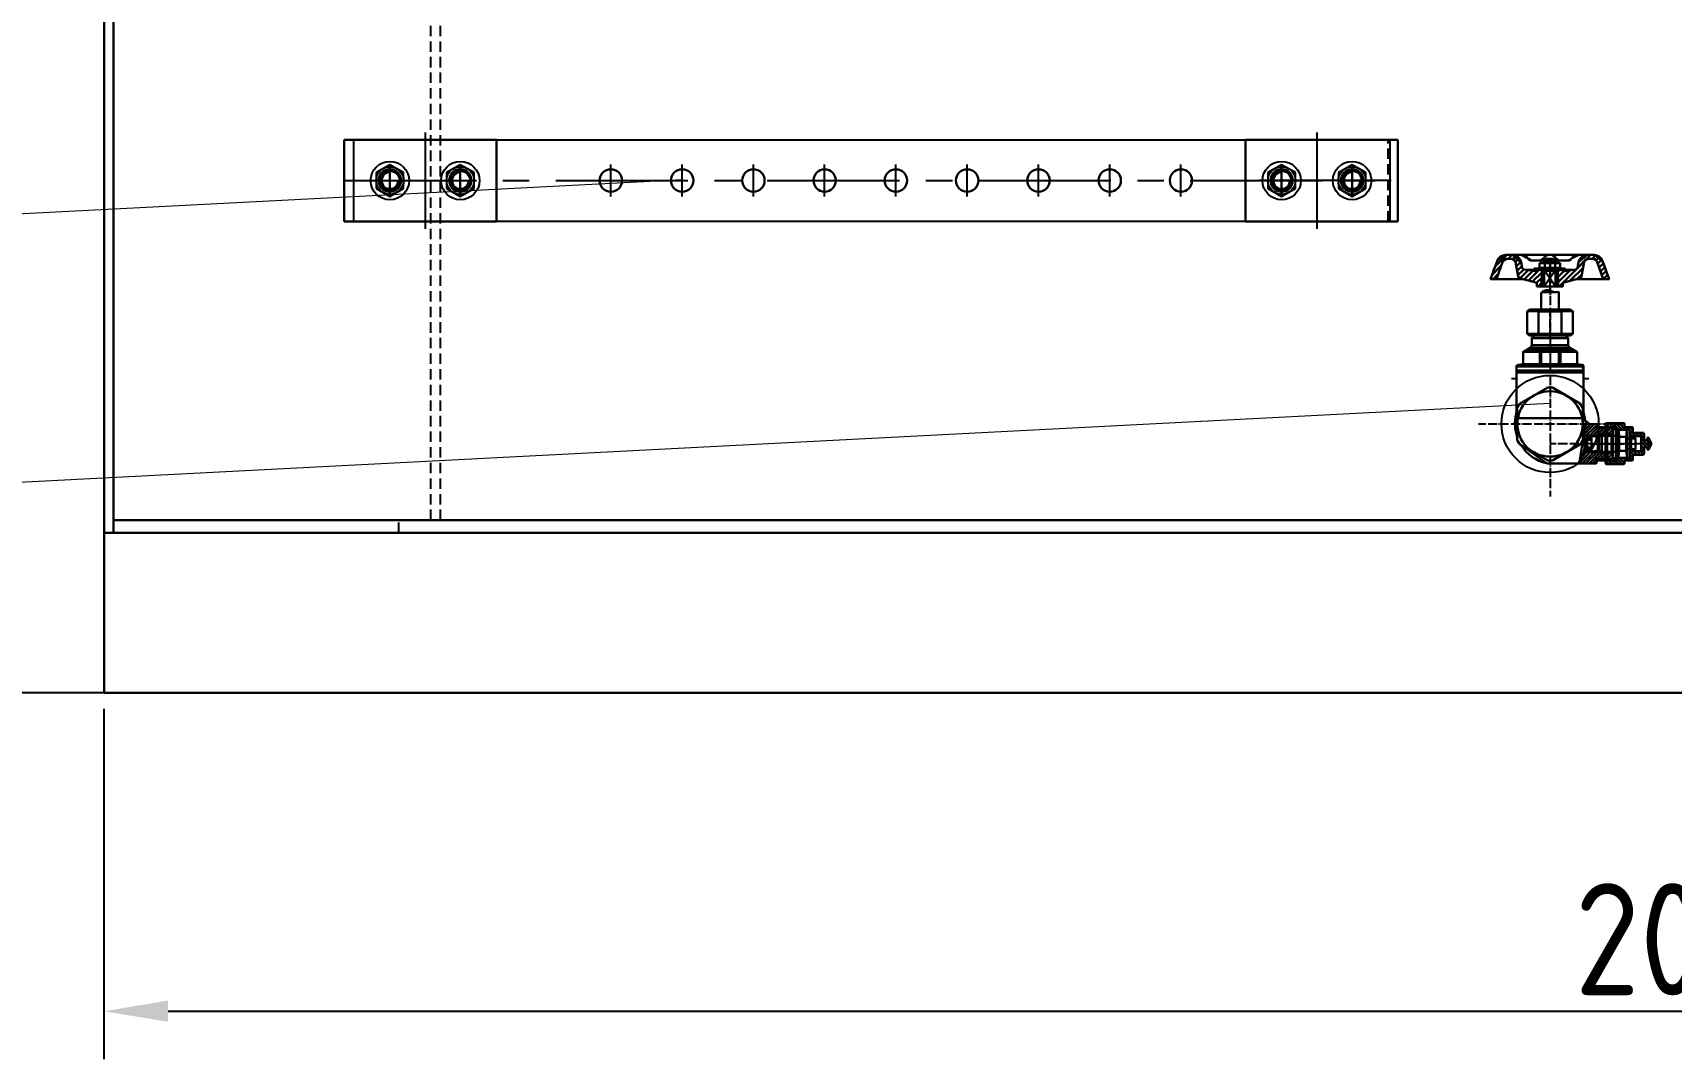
# Model space of a CAD drawing. Header units: millimetres. Extents: x 45841 to 102963, y -329287 to -163666.
# Drawn here: x 47617 to 48640, y -167082 to -166441 of the extents above; entities that cross this region are included whole.
import ezdxf

# ---------------------------------------------------------------- set-up
doc = ezdxf.new("R2010")
doc.units = ezdxf.units.MM
doc.header["$LTSCALE"] = 13
for name, pattern in [('CENTERX2', [101.6, 63.5, -12.7, 12.7, -12.7]), ('DASHED', [0.75, 0.5, -0.25]), ('HIDDEN', [9.525, 6.35, -3.175])]:
    doc.linetypes.add(name, pattern=pattern)
for name, color, linetype in [('1', 4, 'Continuous'), ('2', 3, 'Continuous'), ('4', 2, 'HIDDEN'), ('4虚线层', 6, 'DASHED')]:
    doc.layers.add(name, color=color, linetype=linetype)
doc.layers.add('标注、文本', color=3, linetype='Continuous', lineweight=25)
doc.layers.add('铁心', color=3, linetype='Continuous', lineweight=0)
doc.styles.get("Standard").update_dxf_attribs({"font": 'gbenor.shx', "bigfont": 'gbcbig.shx'})
doc.dimstyles.new('1-15', dxfattribs={"dimscale": 20, "dimtxt": 3.5, "dimasz": 2, "dimexe": 1.5, "dimexo": 0.5, "dimgap": 0.5, "dimtad": 1, "dimtoh": 1, "dimdec": 1, "dimdsep": 46, "dimtxsty": 'Standard', "dimcen": 2.5, "dimclrd": 3, "dimclre": 3, "dimclrt": 3, "dimadec": 0, "dimazin": 2, "dimtfac": 1, "dimtdec": 1, "dimtmove": 0, "dimatfit": 2, "dimfxl": 1, "dimarcsym": 0})

# ---------------------------------------------------------------- blocks, each defined once
blk = doc.blocks.new('*D1715')
at = {"layer": 'Defpoints', "color": 0, "transparency": 16777216}
for p in [(47661, -166853.5), (49661, -166853.5), (49661, -167052.4)]:
    blk.add_point(p, dxfattribs=at)
at = {"layer": '标注、文本', "color": 3, "lineweight": -2, "transparency": 16777216}
for p, q in [((47661, -166863.5), (47661, -167082.4)), ((49661, -166863.5), (49661, -167082.4)), ((47701, -167052.4), (49621, -167052.4))]:
    blk.add_line(p, q, dxfattribs=at)
at = {"layer": '标注、文本', "color": 3, "transparency": 16777216}
for points in [[(47701, -167045.7), (47701, -167059), (47661, -167052.4)], [(49621, -167045.7), (49621, -167059), (49661, -167052.4)]]:
    blk.add_solid(points, dxfattribs=at)
at = {"layer": '标注、文本', "color": 3, "transparency": 16777216, "insert": (48661, -167007.4), "char_height": 70, "attachment_point": 5}
blk.add_mtext('2000', dxfattribs=at)
blk = doc.blocks.new('*D1741')
at = {"layer": 'Defpoints', "color": 0, "transparency": 16777216}
for p in [(47886, -165533.5), (47384.5, -166853.5), (47886, -166853.5)]:
    blk.add_point(p, dxfattribs=at)
at = {"layer": '标注、文本', "color": 3, "lineweight": -2, "transparency": 16777216}
for p, q in [((47876, -165533.5), (47354.5, -165533.5)), ((47384.5, -165573.5), (47384.5, -166813.5)), ((47876, -166853.5), (47354.5, -166853.5))]:
    blk.add_line(p, q, dxfattribs=at)
at = {"layer": '标注、文本', "color": 3, "transparency": 16777216}
for points in [[(47377.8, -165573.5), (47391.1, -165573.5), (47384.5, -165533.5)], [(47377.8, -166813.5), (47391.1, -166813.5), (47384.5, -166853.5)]]:
    blk.add_solid(points, dxfattribs=at)
at = {"layer": '标注、文本', "color": 3, "transparency": 16777216, "insert": (47339.5, -166193.5), "char_height": 70, "attachment_point": 5, "rotation": 90}
blk.add_mtext('1320', dxfattribs=at)

msp = doc.modelspace()

# ---------------------------------------------------------------- linework, layer by layer
at = {"layer": '1', "color": 1, "linetype": 'CENTERX2', "lineweight": -3, "ltscale": 0.1}
for p, q in [((47861.516, -166503.354), (47861.516, -166563.629)), ((48418.373, -166503.354), (48418.373, -166563.629)), ((47839.516, -166543.5), (47839.516, -166523.483)), ((47883.516, -166543.5), (47883.516, -166523.483)), ((47977.516, -166543.5), (47977.516, -166523.483)), ((48022.016, -166543.5), (48022.016, -166523.483)), ((48066.516, -166543.5), (48066.516, -166523.483)), ((48111.016, -166543.5), (48111.016, -166523.483)), ((48155.516, -166543.5), (48155.516, -166523.483)), ((48200.016, -166543.5), (48200.016, -166523.483)), ((48244.516, -166543.5), (48244.516, -166523.483)), ((48289.016, -166543.5), (48289.016, -166523.483)), ((48333.516, -166543.5), (48333.516, -166523.483)), ((48396.373, -166543.5), (48396.373, -166523.483)), ((48440.373, -166543.5), (48440.373, -166523.483)), ((47811.016, -166533.491), (48468.873, -166533.491)), ((48464.696, -166533.491), (48372.05, -166533.491)), ((48563.965, -166587.67), (48563.965, -166584.574)), ((48563.965, -166584.574), (48563.965, -166590.849)), ((48563.965, -166588.471), (48563.965, -166588.361)), ((48563.965, -166594.829), (48563.965, -166589.19)), ((48563.965, -166591.54), (48563.965, -166591.678)), ((48563.965, -166592.369), (48563.965, -166598.008)), ((48563.965, -166595.659), (48563.965, -166595.52)), ((48563.965, -166601.989), (48563.965, -166596.35)), ((48563.965, -166598.727), (48563.965, -166598.838)), ((48563.965, -166599.529), (48563.965, -166605.168)), ((48563.965, -166599.833), (48563.965, -166604.2)), ((48563.965, -166602.818), (48563.965, -166602.708)), ((48563.965, -166604.891), (48563.965, -166605.002)), ((48563.965, -166605.721), (48563.965, -166611.36)), ((48563.965, -166612.051), (48563.965, -166612.189)), ((48563.965, -166612.88), (48563.965, -166617.248)), ((48563.965, -166618.436), (48563.965, -166613.378)), ((48563.965, -166617.497), (48563.965, -166620.399)), ((48563.965, -166619.266), (48563.965, -166619.128)), ((48563.965, -166625.596), (48563.965, -166619.957)), ((48563.965, -166621.118), (48563.965, -166621.228)), ((48563.965, -166621.92), (48563.965, -166627.586)), ((48563.965, -166626.425), (48563.965, -166626.315)), ((48563.965, -166632.203), (48563.965, -166627.144)), ((48563.965, -166628.277), (48563.965, -166628.388)), ((48563.965, -166629.051), (48563.965, -166632.534)), ((48563.965, -166629.107), (48563.965, -166634.746)), ((48563.965, -166633.226), (48563.965, -166633.364)), ((48563.965, -166634.055), (48563.965, -166639.694)), ((48563.965, -166635.437), (48563.965, -166635.575)), ((48563.965, -166636.266), (48563.965, -166641.905)), ((48563.965, -166640.413), (48563.965, -166640.523)), ((48563.965, -166641.214), (48563.965, -166646.881)), ((48563.965, -166642.624), (48563.965, -166642.735)), ((48563.965, -166643.426), (48563.965, -166649.093)), ((48563.965, -166647.572), (48563.965, -166647.683)), ((48563.965, -166648.402), (48563.965, -166654.041)), ((48563.965, -166649.784), (48563.965, -166649.894)), ((48563.965, -166650.613), (48563.965, -166653.516)), ((48539.004, -166657.026), (48539.114, -166657.026)), ((48539.805, -166657.026), (48543.067, -166657.026)), ((48563.965, -166654.732), (48563.965, -166654.87)), ((48563.965, -166655.561), (48563.965, -166661.2)), ((48563.965, -166661.919), (48563.965, -166662.03)), ((48563.965, -166662.721), (48563.965, -166668.387)), ((48584.864, -166657.026), (48588.098, -166657.026)), ((48563.965, -166669.079), (48563.965, -166669.189)), ((48563.965, -166669.908), (48563.965, -166675.547)), ((48563.965, -166676.238), (48563.965, -166676.376)), ((48563.965, -166677.067), (48563.965, -166682.707)), ((48563.965, -166683.425), (48563.965, -166683.536)), ((48519.267, -166685.526), (48523.772, -166685.526)), ((48524.464, -166685.526), (48524.574, -166685.526)), ((48525.293, -166685.526), (48530.932, -166685.526)), ((48531.651, -166685.526), (48531.761, -166685.526)), ((48532.452, -166685.526), (48538.092, -166685.526)), ((48538.81, -166685.526), (48538.921, -166685.526)), ((48539.64, -166685.526), (48545.279, -166685.526)), ((48545.97, -166685.526), (48546.08, -166685.526)), ((48546.799, -166685.526), (48552.438, -166685.526)), ((48553.157, -166685.526), (48553.268, -166685.526)), ((48553.959, -166685.526), (48559.598, -166685.526)), ((48560.317, -166685.526), (48560.427, -166685.526)), ((48561.146, -166685.526), (48566.785, -166685.526)), ((48563.965, -166684.227), (48563.965, -166689.894)), ((48563.965, -166690.585), (48563.965, -166690.695)), ((48563.965, -166691.414), (48563.965, -166697.053)), ((48567.476, -166685.526), (48567.587, -166685.526)), ((48568.305, -166685.526), (48573.945, -166685.526)), ((48574.663, -166685.526), (48574.774, -166685.526)), ((48575.465, -166685.526), (48581.104, -166685.526)), ((48581.823, -166685.526), (48581.933, -166685.526)), ((48582.652, -166685.526), (48588.291, -166685.526)), ((48588.567, -166685.526), (48592.935, -166685.526)), ((48588.982, -166685.526), (48589.093, -166685.526)), ((48589.812, -166685.526), (48595.451, -166685.526)), ((48596.17, -166685.526), (48596.28, -166685.526)), ((48596.971, -166685.526), (48602.61, -166685.526)), ((48603.329, -166685.526), (48603.44, -166685.526)), ((48604.159, -166685.526), (48608.664, -166685.526)), ((48563.965, -166697.744), (48563.965, -166697.883)), ((48567.587, -166697.883), (48563.965, -166697.883)), ((48563.965, -166698.574), (48563.965, -166704.213)), ((48568.416, -166697.883), (48568.305, -166697.883)), ((48574.774, -166697.883), (48569.135, -166697.883)), ((48575.576, -166697.883), (48575.465, -166697.883)), ((48581.933, -166697.883), (48576.294, -166697.883)), ((48582.763, -166697.883), (48582.625, -166697.883)), ((48589.093, -166697.883), (48583.454, -166697.883)), ((48589.369, -166697.883), (48595.755, -166697.883)), ((48589.922, -166697.883), (48589.812, -166697.883)), ((48596.28, -166697.883), (48590.641, -166697.883)), ((48596.473, -166697.883), (48596.584, -166697.883)), ((48597.082, -166697.883), (48596.971, -166697.883)), ((48600.952, -166697.883), (48597.165, -166697.883)), ((48597.275, -166697.883), (48602.914, -166697.883)), ((48603.44, -166697.883), (48597.801, -166697.883)), ((48601.781, -166697.883), (48601.671, -166697.883)), ((48608.139, -166697.883), (48602.5, -166697.883)), ((48603.633, -166697.883), (48603.743, -166697.883)), ((48604.269, -166697.883), (48604.131, -166697.883)), ((48604.462, -166697.883), (48610.101, -166697.883)), ((48608.609, -166697.883), (48604.96, -166697.883)), ((48608.968, -166697.883), (48608.83, -166697.883)), ((48615.299, -166697.883), (48609.659, -166697.883)), ((48610.792, -166697.883), (48610.931, -166697.883)), ((48611.622, -166697.883), (48618.007, -166697.883)), ((48616.128, -166697.883), (48616.017, -166697.883)), ((48622.458, -166697.883), (48616.819, -166697.883)), ((48623.288, -166697.883), (48623.177, -166697.883)), ((48627.793, -166697.883), (48624.006, -166697.883)), ((48563.965, -166704.932), (48563.965, -166705.042)), ((48563.965, -166705.733), (48563.965, -166711.4)), ((48563.965, -166712.091), (48563.965, -166712.202)), ((48563.965, -166712.92), (48563.965, -166718.56)), ((48592.465, -166706.424), (48592.465, -166709.686)), ((48592.465, -166710.377), (48592.465, -166710.488)), ((48563.965, -166719.251), (48563.965, -166719.389)), ((48563.965, -166720.08), (48563.965, -166725.719)), ((48563.965, -166726.438), (48563.965, -166726.549)), ((48563.965, -166727.267), (48563.965, -166730.75))]:
    msp.add_line(p, q, dxfattribs=at)
at = {"layer": '1'}
for p, q in [((47839.516, -166523.566), (47830.921, -166528.529)), ((47830.921, -166528.529), (47830.921, -166538.454)), ((47848.111, -166528.529), (47839.516, -166523.566)), ((47848.111, -166538.454), (47848.111, -166528.529)), ((47883.516, -166523.566), (47874.921, -166528.529)), ((47874.921, -166528.529), (47874.921, -166538.454)), ((47892.111, -166528.529), (47883.516, -166523.566)), ((47892.111, -166538.454), (47892.111, -166528.529)), ((48396.373, -166523.566), (48387.778, -166528.529)), ((48387.778, -166528.529), (48387.778, -166538.454)), ((48404.969, -166528.529), (48396.373, -166523.566)), ((48404.969, -166538.454), (48404.969, -166528.529)), ((48440.373, -166523.566), (48431.778, -166528.529)), ((48431.778, -166528.529), (48431.778, -166538.454)), ((48448.969, -166528.529), (48440.373, -166523.566)), ((48448.969, -166538.454), (48448.969, -166528.529)), ((47830.921, -166538.454), (47839.516, -166543.416)), ((47839.516, -166543.416), (47848.111, -166538.454)), ((47874.921, -166538.454), (47883.516, -166543.416)), ((47883.516, -166543.416), (47892.111, -166538.454)), ((48387.778, -166538.454), (48396.373, -166543.416)), ((48396.373, -166543.416), (48404.969, -166538.454)), ((48431.778, -166538.454), (48440.373, -166543.416)), ((48440.373, -166543.416), (48448.969, -166538.454))]:
    msp.add_line(p, q, dxfattribs=at)
for centre, radius in [((47839.516, -166533.491), 12), ((47839.516, -166533.491), 8.595), ((47839.516, -166533.491), 6), ((47883.516, -166533.491), 12), ((47883.516, -166533.491), 8.595), ((47883.516, -166533.491), 6), ((48396.373, -166533.491), 12), ((48396.373, -166533.491), 8.595), ((48396.373, -166533.491), 6), ((48440.373, -166533.491), 12), ((48440.373, -166533.491), 8.595), ((48440.373, -166533.491), 6)]:
    msp.add_circle(centre, radius, dxfattribs=at)
at = {"layer": '2'}
for centre in [(47839.516, -166533.491), (47883.516, -166533.491), (48396.373, -166533.491), (48440.373, -166533.491)]:
    msp.add_arc(centre, 5.1, 90, 0, dxfattribs=at)
at = {"layer": '4'}
for p, q in [((47839.516, -166525.191), (47839.516, -166541.791)), ((47883.516, -166525.191), (47883.516, -166541.791)), ((48396.373, -166525.191), (48396.373, -166541.791)), ((48440.373, -166525.191), (48440.373, -166541.791)), ((47831.216, -166533.491), (47847.816, -166533.491)), ((47875.216, -166533.491), (47891.816, -166533.491)), ((48388.073, -166533.491), (48404.673, -166533.491)), ((48432.073, -166533.491), (48448.673, -166533.491))]:
    msp.add_line(p, q, dxfattribs=at)
at = {"layer": '4虚线层'}
for p, q in [((47865.032, -166745.526), (47865.032, -165631.21)), ((47871.032, -166745.526), (47871.032, -165631.21)), ((47817.016, -166558.991), (47817.016, -166507.991)), ((48462.873, -166558.991), (48462.873, -166507.991)), ((49456.032, -166745.526), (47667.032, -166745.526)), ((47845.032, -166753.526), (47845.032, -166745.526)), ((47885.032, -166745.526), (49437.032, -166745.526)), ((49437.032, -166753.526), (47885.032, -166753.526))]:
    msp.add_line(p, q, dxfattribs=at)
at = {"layer": '标注、文本', "color": 4, "lineweight": 30}
for p, q in [((47661.032, -166753.526), (47661.032, -164553.558)), ((47667.032, -166753.526), (47667.032, -164553.558)), ((47811.016, -166507.991), (47906.016, -166507.991)), ((47811.016, -166558.991), (47811.016, -166507.991)), ((47906.016, -166507.991), (47906.016, -166558.991)), ((48468.873, -166507.991), (48373.873, -166507.991)), ((48373.873, -166507.991), (48373.873, -166558.991)), ((48468.873, -166558.991), (48468.873, -166507.991)), ((47906.016, -166558.991), (47811.016, -166558.991)), ((48373.873, -166558.991), (48468.873, -166558.991)), ((48536.902, -166579.957), (48529.605, -166587.255)), ((48536.294, -166579.957), (48546.799, -166579.957)), ((48540.164, -166579.957), (48537.842, -166582.279)), ((48542.846, -166580.565), (48540.966, -166582.445)), ((48546.799, -166579.957), (48581.961, -166579.957)), ((48562.528, -166579.957), (48563.827, -166579.957)), ((48562.528, -166579.957), (48565.126, -166579.957)), ((48565.126, -166579.957), (48563.827, -166579.957)), ((48585.803, -166580.178), (48581.767, -166584.187)), ((48591.332, -166579.957), (48581.961, -166579.957)), ((48589.286, -166579.957), (48586.853, -166582.39)), ((48592.437, -166580.068), (48590.254, -166582.279)), ((48594.732, -166581.063), (48592.686, -166583.109)), ((48530.876, -166583.772), (48526.785, -166594.995)), ((48533.53, -166586.592), (48527.725, -166592.397)), ((48534.553, -166583.8), (48530.462, -166594.995)), ((48536.737, -166582.279), (48540.081, -166582.279)), ((48544.698, -166581.975), (48542.376, -166584.297)), ((48542.376, -166584.187), (48544.007, -166593.502)), ((48545.831, -166584.104), (48542.873, -166587.062)), ((48546.356, -166586.868), (48543.371, -166589.854)), ((48547.573, -166588.941), (48543.869, -166592.646)), ((48550.337, -166589.439), (48545.251, -166594.525)), ((48545.997, -166584.74), (48546.578, -166588.001)), ((48547.517, -166588.941), (48555.727, -166590.379)), ((48553.129, -166589.909), (48547.849, -166595.216)), ((48549.093, -166589.218), (48578.505, -166589.218)), ((48557.11, -166589.218), (48550.42, -166595.907)), ((48558.022, -166583.44), (48552.327, -166583.44)), ((48558.768, -166590.821), (48552.991, -166596.598)), ((48554.152, -166588.388), (48559.072, -166588.388)), ((48554.152, -166588.388), (48554.152, -166589.218)), ((48555.727, -166589.218), (48555.727, -166590.379)), ((48557.469, -166585.099), (48557.469, -166587.946)), ((48559.266, -166589.107), (48558.381, -166589.964)), ((48558.381, -166589.964), (48569.549, -166589.964)), ((48558.768, -166589.218), (48558.685, -166599.639)), ((48560.261, -166589.218), (48558.823, -166590.572)), ((48568.664, -166584.684), (48559.072, -166584.684)), ((48568.664, -166588.388), (48559.072, -166588.388)), ((48560.261, -166589.218), (48567.337, -166589.218)), ((48567.365, -166589.218), (48560.261, -166589.218)), ((48560.261, -166589.218), (48560.261, -166599.639)), ((48567.337, -166589.218), (48560.261, -166599.639)), ((48560.261, -166589.218), (48567.365, -166599.639)), ((48561.477, -166582.279), (48560.316, -166583.413)), ((48560.316, -166583.413), (48567.282, -166583.413)), ((48560.316, -166583.413), (48560.316, -166584.684)), ((48560.676, -166585.099), (48560.676, -166587.946)), ((48561.256, -166582.5), (48561.256, -166584.684)), ((48561.256, -166588.084), (48561.256, -166588.388)), ((48561.477, -166582.279), (48566.121, -166582.279)), ((48566.121, -166582.279), (48567.282, -166583.413)), ((48566.342, -166582.5), (48566.342, -166584.684)), ((48567.061, -166585.099), (48567.061, -166587.946)), ((48567.282, -166583.413), (48567.282, -166584.684)), ((48567.337, -166589.218), (48568.775, -166590.572)), ((48567.365, -166589.218), (48567.365, -166599.639)), ((48573.474, -166588.388), (48568.581, -166588.388)), ((48568.775, -166590.572), (48568.775, -166599.639)), ((48568.858, -166589.218), (48568.968, -166599.639)), ((48570.212, -166589.218), (48568.885, -166590.545)), ((48572.396, -166590.296), (48568.913, -166593.779)), ((48576.377, -166589.605), (48568.941, -166597.041)), ((48569.604, -166583.44), (48575.299, -166583.44)), ((48580.385, -166588.858), (48569.604, -166599.639)), ((48570.268, -166585.099), (48570.268, -166587.946)), ((48580.136, -166588.941), (48571.926, -166590.379)), ((48571.926, -166589.218), (48571.926, -166590.379)), ((48573.474, -166588.388), (48573.474, -166589.218)), ((48584.614, -166587.891), (48576.377, -166596.129)), ((48585.361, -166583.883), (48581.021, -166588.223)), ((48581.712, -166584.38), (48581.076, -166588.001)), ((48585.278, -166584.187), (48583.647, -166593.502)), ((48584.918, -166586.149), (48583.647, -166593.502)), ((48593.101, -166583.8), (48597.164, -166594.995)), ((48596.307, -166582.777), (48593.681, -166585.403)), ((48597.247, -166585.071), (48594.538, -166587.78)), ((48598.132, -166587.476), (48595.423, -166590.185)), ((48599.016, -166589.881), (48596.307, -166592.59)), ((48596.777, -166583.772), (48600.869, -166594.995)), ((48526.785, -166594.995), (48547.075, -166594.995)), ((48531.65, -166591.733), (48528.388, -166594.995)), ((48544.836, -166594.415), (48555.727, -166597.317)), ((48558.74, -166594.138), (48555.589, -166597.29)), ((48555.727, -166597.317), (48555.727, -166599.639)), ((48555.727, -166599.639), (48558.823, -166599.639)), ((48558.713, -166597.428), (48556.501, -166599.639)), ((48568.775, -166599.639), (48571.926, -166599.639)), ((48582.79, -166594.415), (48571.926, -166597.317)), ((48582.79, -166594.415), (48571.926, -166597.317)), ((48571.926, -166597.317), (48571.926, -166599.639)), ((48580.579, -166594.995), (48600.869, -166594.995)), ((48583.923, -166591.871), (48580.855, -166594.94)), ((48599.873, -166592.286), (48597.164, -166594.995)), ((48600.758, -166594.691), (48600.426, -166594.995)), ((48569.549, -166603.067), (48569.549, -166614.124)), ((48551.609, -166614.124), (48576.322, -166614.124)), ((48556.834, -166615.23), (48556.834, -166629.162)), ((48571.097, -166615.23), (48571.097, -166629.162)), ((48549.702, -166629.162), (48551.609, -166630.268)), ((48551.609, -166630.268), (48553.323, -166630.268)), ((48553.516, -166630.904), (48552.548, -166631.843)), ((48552.548, -166631.843), (48552.548, -166636.377)), ((48552.549, -166631.843), (48575.354, -166631.843)), ((48553.323, -166630.268), (48574.608, -166630.268)), ((48553.516, -166630.268), (48553.516, -166630.904)), ((48553.516, -166630.904), (48554.262, -166630.904)), ((48554.262, -166630.268), (48554.262, -166630.904)), ((48573.64, -166630.268), (48573.64, -166630.904)), ((48573.64, -166630.904), (48574.414, -166630.904)), ((48574.414, -166630.268), (48574.414, -166630.904)), ((48574.414, -166630.904), (48575.354, -166631.843)), ((48574.608, -166630.268), (48576.322, -166630.268)), ((48575.354, -166631.843), (48575.354, -166636.377)), ((48578.229, -166629.162), (48576.322, -166630.268)), ((48551.609, -166638.035), (48576.322, -166638.035)), ((48552.3, -166639.279), (48575.603, -166639.279)), ((48552.549, -166636.377), (48575.354, -166636.377)), ((48557.525, -166640.634), (48557.525, -166648.236)), ((48557.525, -166640.634), (48558.465, -166640.634)), ((48558.465, -166640.634), (48558.465, -166648.236)), ((48569.466, -166640.634), (48569.466, -166648.236)), ((48569.466, -166640.634), (48570.406, -166640.634)), ((48543.067, -166649.563), (48543.067, -166652.023)), ((48543.067, -166652.023), (48546.191, -166652.023)), ((48543.067, -166652.023), (48584.864, -166652.023)), ((48543.067, -166652.023), (48543.067, -166653.46)), ((48543.537, -166649.563), (48584.394, -166649.563)), ((48547.103, -166648.236), (48543.896, -166648.595)), ((48546.191, -166652.023), (48581.74, -166652.023)), ((48547.103, -166648.236), (48580.828, -166648.236)), ((48580.827, -166648.236), (48584.006, -166648.595)), ((48581.74, -166652.023), (48584.863, -166652.023)), ((48584.863, -166649.563), (48584.863, -166652.023)), ((48584.864, -166652.023), (48584.864, -166653.46)), ((48543.067, -166653.46), (48543.067, -166677.814)), ((48543.067, -166653.46), (48584.864, -166653.46)), ((48562.528, -166662.776), (48544.975, -166672.893)), ((48582.956, -166672.893), (48565.403, -166662.776)), ((48584.864, -166653.46), (48584.864, -166677.814)), ((48543.537, -166675.381), (48543.537, -166695.644)), ((48543.841, -166681.96), (48584.062, -166681.96)), ((48591.691, -166685.526), (48585.223, -166691.967)), ((48592.935, -166686.411), (48585.306, -166694.04)), ((48589.563, -166685.526), (48585.334, -166689.756)), ((48587.407, -166685.526), (48585.638, -166687.295)), ((48587.241, -166692.879), (48602.445, -166692.879)), ((48587.241, -166692.879), (48587.241, -166695.975)), ((48588.595, -166692.879), (48587.241, -166694.234)), ((48589.121, -166693.017), (48587.352, -166694.759)), ((48587.379, -166693.598), (48589.176, -166695.395)), ((48589.48, -166693.266), (48587.6, -166695.146)), ((48587.656, -166693.239), (48589.535, -166695.118)), ((48589.756, -166693.626), (48587.987, -166695.422)), ((48588.07, -166692.99), (48589.784, -166694.731)), ((48593.295, -166688.18), (48588.595, -166692.879)), ((48588.595, -166692.879), (48589.895, -166694.178)), ((48589.895, -166692.879), (48589.895, -166702.858)), ((48589.895, -166692.879), (48594.649, -166693.847)), ((48595.423, -166688.18), (48590.724, -166692.879)), ((48597.552, -166688.18), (48592.852, -166692.879)), ((48592.935, -166685.526), (48592.935, -166688.18)), ((48592.935, -166687.434), (48602.444, -166687.434)), ((48592.935, -166688.18), (48603.191, -166688.18)), ((48594.041, -166687.434), (48593.295, -166688.18)), ((48593.875, -166692.161), (48603.136, -166692.161)), ((48593.875, -166692.161), (48593.875, -166703.577)), ((48595.7, -166692.161), (48594.981, -166692.879)), ((48596.17, -166687.434), (48595.423, -166688.18)), ((48595.589, -166692.879), (48603.052, -166692.879)), ((48599.68, -166688.18), (48595.7, -166692.161)), ((48596.308, -166692.161), (48602.334, -166692.161)), ((48596.308, -166692.161), (48596.308, -166703.577)), ((48597.828, -166692.161), (48597.11, -166692.879)), ((48598.326, -166687.434), (48597.552, -166688.18)), ((48601.809, -166688.18), (48597.828, -166692.161)), ((48598.602, -166687.212), (48598.823, -166687.434)), ((48598.602, -166687.24), (48598.602, -166708.525)), ((48598.796, -166687.434), (48603.357, -166687.434)), ((48598.823, -166685.305), (48600.952, -166687.434)), ((48598.823, -166687.434), (48599.57, -166688.18)), ((48610.295, -166685.056), (48599.072, -166685.056)), ((48599.957, -166692.161), (48599.238, -166692.879)), ((48599.542, -166688.18), (48599.542, -166707.558)), ((48600.454, -166687.434), (48599.68, -166688.18)), ((48603.385, -166688.76), (48599.957, -166692.161)), ((48600.703, -166685.056), (48603.08, -166687.434)), ((48600.952, -166687.434), (48601.698, -166688.18)), ((48602.085, -166692.161), (48601.394, -166692.879)), ((48602.5, -166687.489), (48601.809, -166688.18)), ((48603.385, -166690.889), (48602.085, -166692.161)), ((48602.334, -166692.161), (48603.053, -166692.879)), ((48602.334, -166692.161), (48602.334, -166703.577)), ((48602.444, -166687.434), (48603.384, -166688.373)), ((48603.385, -166691.939), (48602.445, -166692.879)), ((48602.445, -166692.879), (48602.445, -166702.858)), ((48602.832, -166685.056), (48604.739, -166686.964)), ((48603.053, -166692.879), (48606.508, -166692.879)), ((48603.053, -166692.879), (48603.053, -166702.858)), ((48603.08, -166687.434), (48603.357, -166687.682)), ((48603.356, -166686.964), (48603.356, -166708.802)), ((48603.356, -166686.964), (48605.264, -166686.964)), ((48603.356, -166687.738), (48604.462, -166688.843)), ((48604.517, -166686.964), (48603.384, -166688.097)), ((48604.075, -166686.991), (48603.384, -166687.682)), ((48603.385, -166688.373), (48603.385, -166691.939)), ((48603.385, -166691.939), (48603.385, -166703.798)), ((48603.412, -166688.208), (48603.992, -166688.788)), ((48603.467, -166687.434), (48604.766, -166688.733)), ((48604.794, -166687.102), (48603.495, -166688.401)), ((48603.66, -166687.185), (48605.015, -166688.539)), ((48605.043, -166687.295), (48603.688, -166688.622)), ((48603.937, -166687.019), (48605.181, -166688.263)), ((48605.181, -166687.572), (48603.965, -166688.788)), ((48604.269, -166686.964), (48605.264, -166687.931)), ((48605.264, -166687.931), (48604.324, -166688.843)), ((48604.96, -166685.056), (48608.996, -166689.092)), ((48605.264, -166686.964), (48605.264, -166708.802)), ((48605.264, -166687.461), (48606.868, -166689.092)), ((48613.805, -166689.092), (48605.264, -166689.092)), ((48607.199, -166689.092), (48606.508, -166690.281)), ((48606.508, -166690.281), (48606.508, -166705.484)), ((48607.116, -166685.056), (48611.152, -166689.092)), ((48611.539, -166689.092), (48607.199, -166689.092)), ((48611.539, -166693.487), (48607.199, -166693.487)), ((48609.245, -166685.056), (48610.489, -166686.3)), ((48610.295, -166685.056), (48610.488, -166685.25)), ((48610.488, -166685.25), (48610.488, -166687.24)), ((48610.488, -166687.24), (48610.654, -166687.434)), ((48615.519, -166687.434), (48610.654, -166687.434)), ((48611.539, -166689.092), (48612.203, -166690.281)), ((48611.622, -166687.434), (48613.281, -166689.092)), ((48612.203, -166690.281), (48612.203, -166705.484)), ((48613.751, -166687.434), (48615.713, -166689.369)), ((48613.805, -166689.092), (48613.805, -166693.128)), ((48613.805, -166689.092), (48613.805, -166706.673)), ((48620.937, -166693.128), (48613.805, -166693.128)), ((48613.806, -166689.617), (48617.317, -166693.128)), ((48613.806, -166691.746), (48615.188, -166693.128)), ((48615.519, -166687.434), (48615.713, -166687.627)), ((48615.713, -166687.627), (48615.713, -166690.806)), ((48615.713, -166690.806), (48615.879, -166691)), ((48622.264, -166691), (48615.879, -166691)), ((48617.317, -166691), (48619.445, -166693.128)), ((48619.445, -166691), (48622.818, -166694.372)), ((48620.937, -166693.128), (48620.937, -166702.61)), ((48621.574, -166691), (48622.818, -166692.243)), ((48622.265, -166691), (48622.818, -166691.939)), ((48622.817, -166691.939), (48622.817, -166695.726)), ((48544.974, -166698.159), (48562.528, -166708.276)), ((48589.287, -166702.858), (48581.906, -166710.211)), ((48587.241, -166702.775), (48583.924, -166706.093)), ((48591.415, -166702.858), (48584.034, -166710.211)), ((48587.241, -166700.647), (48585.057, -166702.831)), ((48587.241, -166694.234), (48585.417, -166696.058)), ((48586.771, -166696.445), (48585.417, -166696.445)), ((48586.439, -166699.292), (48585.444, -166700.315)), ((48586.771, -166699.292), (48585.472, -166699.292)), ((48593.544, -166702.858), (48586.191, -166710.211)), ((48586.771, -166696.445), (48586.771, -166699.292)), ((48587.241, -166694.096), (48588.678, -166695.533)), ((48587.241, -166695.975), (48587.241, -166699.762)), ((48587.241, -166699.762), (48587.241, -166702.858)), ((48587.241, -166702.858), (48602.445, -166702.858)), ((48588.291, -166700.232), (48587.269, -166701.255)), ((48588.9, -166700.232), (48587.269, -166701.863)), ((48587.269, -166701.78), (48588.319, -166702.831)), ((48587.296, -166701.172), (48588.927, -166702.803)), ((48587.434, -166694.925), (48587.849, -166695.339)), ((48589.342, -166700.453), (48587.49, -166702.306)), ((48587.49, -166700.73), (48589.342, -166702.61)), ((48589.646, -166700.785), (48587.794, -166702.637)), ((48587.821, -166700.426), (48589.674, -166702.278)), ((48589.867, -166701.227), (48588.236, -166702.831)), ((48588.264, -166700.232), (48589.867, -166701.836)), ((48594.953, -166703.577), (48588.319, -166710.211)), ((48589.895, -166694.151), (48588.485, -166695.533)), ((48589.839, -166701.863), (48588.9, -166702.831)), ((48588.927, -166700.26), (48589.839, -166701.172)), ((48589.895, -166694.206), (48589.895, -166701.532)), ((48594.649, -166701.919), (48589.895, -166702.858)), ((48597.082, -166703.577), (48593.101, -166707.558)), ((48593.875, -166703.577), (48603.136, -166703.577)), ((48595.672, -166702.858), (48594.953, -166703.577)), ((48599.238, -166703.577), (48595.23, -166707.558)), ((48595.589, -166702.858), (48603.052, -166702.858)), ((48596.308, -166703.577), (48602.334, -166703.577)), ((48597.801, -166702.858), (48597.082, -166703.577)), ((48601.367, -166703.577), (48597.358, -166707.558)), ((48599.929, -166702.858), (48599.238, -166703.577)), ((48603.329, -166703.743), (48599.514, -166707.558)), ((48602.085, -166702.858), (48601.367, -166703.577)), ((48603.053, -166702.858), (48602.334, -166703.577)), ((48602.445, -166702.858), (48603.385, -166703.798)), ((48603.053, -166702.858), (48606.508, -166702.858)), ((48603.385, -166703.798), (48603.385, -166707.364)), ((48614.58, -166694.538), (48612.203, -166694.538)), ((48614.58, -166701.2), (48612.203, -166701.2)), ((48620.937, -166702.61), (48613.805, -166702.61)), ((48614.027, -166702.61), (48616.156, -166704.766)), ((48615.078, -166694.068), (48614.58, -166694.538)), ((48614.58, -166694.538), (48614.58, -166701.2)), ((48614.58, -166694.538), (48617.427, -166694.538)), ((48614.58, -166701.2), (48615.078, -166701.67)), ((48614.58, -166701.2), (48617.427, -166701.2)), ((48615.078, -166694.068), (48616.957, -166694.068)), ((48615.078, -166701.67), (48616.957, -166701.67)), ((48616.156, -166702.61), (48618.284, -166704.766)), ((48616.957, -166694.068), (48617.427, -166694.538)), ((48617.427, -166701.2), (48616.957, -166701.67)), ((48617.427, -166694.538), (48617.427, -166701.2)), ((48618.284, -166702.61), (48620.413, -166704.766)), ((48620.413, -166702.61), (48622.375, -166704.6)), ((48620.938, -166694.593), (48624.2, -166697.883)), ((48620.938, -166696.749), (48622.071, -166697.883)), ((48620.938, -166698.878), (48622.818, -166700.758)), ((48620.938, -166701.006), (48622.818, -166702.914)), ((48622.071, -166697.883), (48624.2, -166700.011)), ((48622.818, -166703.798), (48622.265, -166704.766)), ((48622.817, -166700.011), (48622.817, -166703.798)), ((48624.918, -166695.726), (48622.818, -166695.726)), ((48624.918, -166700.011), (48622.818, -166700.011)), ((48624.2, -166695.726), (48626.328, -166697.883)), ((48624.2, -166697.883), (48626.273, -166699.956)), ((48625.388, -166694.068), (48624.918, -166694.068)), ((48624.918, -166694.068), (48624.918, -166695.726)), ((48624.918, -166694.317), (48626.162, -166695.588)), ((48624.918, -166700.011), (48624.918, -166701.67)), ((48624.918, -166700.73), (48625.554, -166701.366)), ((48624.918, -166701.67), (48625.388, -166701.67)), ((48625.388, -166694.068), (48627.102, -166697.385)), ((48627.102, -166698.353), (48625.388, -166701.67)), ((48626.328, -166697.883), (48626.992, -166698.546)), ((48627.102, -166697.385), (48627.102, -166698.353)), ((48563.965, -166710.211), (48592.935, -166710.211)), ((48592.935, -166707.724), (48590.448, -166710.211)), ((48592.935, -166709.88), (48592.576, -166710.211)), ((48592.935, -166707.558), (48603.191, -166707.558)), ((48592.935, -166707.558), (48592.935, -166710.211)), ((48593.101, -166707.558), (48592.935, -166707.724)), ((48592.935, -166708.332), (48602.444, -166708.332)), ((48595.23, -166707.558), (48594.483, -166708.332)), ((48597.358, -166707.558), (48596.612, -166708.332)), ((48599.542, -166707.558), (48598.602, -166708.525)), ((48598.602, -166708.525), (48598.602, -166710.211)), ((48598.602, -166708.525), (48600.758, -166710.709)), ((48598.602, -166710.211), (48599.072, -166710.709)), ((48599.514, -166707.558), (48598.74, -166708.332)), ((48598.796, -166708.332), (48603.357, -166708.332)), ((48610.295, -166710.709), (48599.072, -166710.709)), ((48599.542, -166707.558), (48603.356, -166707.558)), ((48599.763, -166707.558), (48600.51, -166708.332)), ((48600.51, -166708.332), (48602.887, -166710.709)), ((48601.643, -166707.558), (48600.869, -166708.332)), ((48603.385, -166705.816), (48601.643, -166707.558)), ((48601.892, -166707.558), (48602.666, -166708.332)), ((48603.384, -166707.364), (48602.444, -166708.332)), ((48602.666, -166708.332), (48605.015, -166710.709)), ((48604.186, -166706.894), (48603.356, -166707.751)), ((48603.356, -166707.779), (48604.379, -166708.802)), ((48603.356, -166708.802), (48605.264, -166708.802)), ((48604.573, -166706.95), (48603.384, -166708.138)), ((48603.439, -166707.447), (48604.711, -166708.719)), ((48603.495, -166708.359), (48603.799, -166708.663)), ((48604.877, -166707.088), (48603.55, -166708.415)), ((48603.605, -166707.198), (48604.96, -166708.525)), ((48605.07, -166707.309), (48603.743, -166708.636)), ((48603.854, -166707.005), (48605.153, -166708.276)), ((48605.208, -166707.585), (48604.047, -166708.774)), ((48604.186, -166706.894), (48605.236, -166707.972)), ((48605.236, -166708), (48604.434, -166708.774)), ((48604.683, -166706.977), (48605.181, -166707.475)), ((48613.805, -166706.673), (48605.264, -166706.673)), ((48605.264, -166706.673), (48609.3, -166710.709)), ((48605.264, -166708.802), (48607.172, -166710.709)), ((48606.508, -166705.484), (48607.199, -166706.646)), ((48607.393, -166706.673), (48610.489, -166709.742)), ((48609.521, -166706.673), (48611.18, -166708.332)), ((48610.488, -166710.516), (48610.295, -166710.709)), ((48610.654, -166708.332), (48610.488, -166708.525)), ((48610.488, -166708.525), (48610.488, -166710.516)), ((48615.519, -166708.332), (48610.654, -166708.332)), ((48611.65, -166706.673), (48613.308, -166708.332)), ((48613.778, -166706.673), (48615.437, -166708.332)), ((48613.806, -166704.545), (48615.713, -166706.452)), ((48615.713, -166708.138), (48615.519, -166708.332)), ((48615.879, -166704.766), (48615.713, -166704.959)), ((48615.713, -166704.959), (48615.713, -166708.138)), ((48622.264, -166704.766), (48615.879, -166704.766)), ((49661.032, -166753.526), (47661.032, -166753.526)), ((47661.032, -166853.526), (47661.032, -166753.526)), ((49655.032, -166745.526), (47667.032, -166745.526)), ((49661.032, -166853.526), (47661.032, -166853.526))]:
    msp.add_line(p, q, dxfattribs=at)
at = {"layer": '标注、文本'}
for p, q in [((47811.016, -166507.991), (48468.873, -166507.991)), ((47817.016, -166558.991), (47817.016, -166507.991)), ((48463.837, -166507.991), (48463.837, -166558.991)), ((48468.873, -166558.991), (47811.016, -166558.991))]:
    msp.add_line(p, q, dxfattribs=at)
at = {"layer": '标注、文本', "color": 4, "lineweight": 30}
for points in [[(48599.016, -166589.881), (48598.491, -166588.471), (48598.132, -166587.476), (48597.247, -166585.071), (48596.777, -166583.772), (48596.307, -166582.777), (48594.732, -166581.063), (48592.437, -166580.068), (48536.294, -166579.957), (48534.58, -166580.234), (48532.977, -166581.008), (48531.706, -166582.224), (48530.876, -166583.772), (48529.605, -166587.255), (48529.162, -166588.471), (48527.725, -166592.397), (48526.785, -166594.995), (48547.075, -166594.995), (48547.849, -166595.216), (48552.991, -166596.598), (48555.589, -166597.29), (48555.727, -166597.317), (48555.727, -166599.639), (48569.604, -166599.639), (48571.926, -166599.639), (48571.926, -166597.317), (48576.377, -166596.129), (48580.579, -166594.995), (48600.869, -166594.995), (48600.758, -166594.691), (48599.873, -166592.286), (48599.016, -166589.881)], [(48536.294, -166579.957), (48530.959, -166583.551), (48530.876, -166583.772)], [(48545.997, -166584.74), (48540.524, -166579.957), (48540.303, -166579.957)], [(48550.448, -166582.445), (48545.914, -166579.957), (48545.693, -166579.957)], [(48562.528, -166579.957), (48560.344, -166581.478), (48560.289, -166581.699)], [(48567.365, -166581.699), (48565.375, -166579.957), (48565.126, -166579.957)], [(48581.961, -166579.957), (48577.344, -166582.252), (48577.206, -166582.445)], [(48587.351, -166579.957), (48581.684, -166584.518), (48581.657, -166584.74)], [(48596.777, -166583.772), (48591.553, -166579.957), (48591.332, -166579.957)], [(48536.737, -166582.279), (48534.636, -166583.579), (48534.553, -166583.8)], [(48542.376, -166584.187), (48540.33, -166582.279), (48540.081, -166582.279)], [(48546.578, -166588.001), (48547.379, -166588.914), (48547.517, -166588.941)], [(48550.448, -166582.445), (48552.161, -166583.413), (48552.327, -166583.44)], [(48560.676, -166585.099), (48557.662, -166584.988), (48557.469, -166585.099)], [(48557.469, -166587.946), (48560.482, -166588.057), (48560.676, -166587.946)], [(48558.022, -166583.44), (48560.206, -166581.92), (48560.289, -166581.699)], [(48558.823, -166590.572), (48558.823, -166599.639), (48568.775, -166599.639)], [(48559.266, -166589.107), (48568.664, -166589.107), (48569.549, -166589.964)], [(48567.061, -166585.099), (48560.869, -166585.044), (48560.676, -166585.099)], [(48560.676, -166587.946), (48566.84, -166588.001), (48567.061, -166587.946)], [(48570.268, -166585.099), (48567.255, -166584.988), (48567.061, -166585.099)], [(48567.061, -166587.946), (48570.074, -166588.057), (48570.268, -166587.946)], [(48567.365, -166581.699), (48569.383, -166583.413), (48569.604, -166583.44)], [(48575.299, -166583.44), (48577.095, -166582.583), (48577.206, -166582.445)], [(48580.136, -166588.941), (48581.048, -166588.112), (48581.076, -166588.001)], [(48593.101, -166583.8), (48591.138, -166582.279), (48590.917, -166582.279), (48587.545, -166582.279), (48585.333, -166583.966), (48585.278, -166584.187)], [(48544.007, -166593.502), (48544.753, -166594.387), (48544.836, -166594.415)], [(48582.79, -166594.415), (48583.619, -166593.613), (48583.647, -166593.502)], [(48558.381, -166603.316), (48567.946, -166603.205), (48569.549, -166603.067)], [(48558.381, -166603.316), (48558.381, -166614.124), (48569.549, -166614.124)], [(48575.354, -166631.843), (48574.415, -166630.904), (48574.415, -166630.268), (48576.322, -166630.268), (48577.372, -166629.66), (48578.229, -166629.162), (48578.229, -166615.23), (48577.372, -166614.732), (48576.322, -166614.124), (48551.609, -166614.124), (48550.531, -166614.732), (48549.702, -166615.23), (48549.702, -166629.162), (48550.531, -166629.66), (48551.609, -166630.268), (48553.516, -166630.268), (48553.516, -166630.904), (48553.378, -166631.042), (48552.549, -166631.843), (48552.549, -166636.377), (48552.438, -166637.04), (48552.107, -166637.593), (48551.609, -166638.035), (48547.103, -166640.634), (48547.103, -166648.236), (48543.067, -166649.563), (48543.067, -166652.023), (48584.864, -166652.023), (48584.007, -166648.595), (48580.828, -166648.236), (48580.828, -166640.634), (48576.322, -166638.035), (48575.907, -166637.731), (48575.603, -166637.317), (48575.437, -166636.874), (48575.354, -166636.377), (48575.354, -166631.843)], [(48551.609, -166614.124), (48549.702, -166615.23), (48549.702, -166629.162)], [(48556.834, -166615.23), (48549.895, -166615.092), (48549.702, -166615.23)], [(48571.097, -166615.23), (48557.055, -166615.175), (48556.834, -166615.23)], [(48578.229, -166615.23), (48571.263, -166615.092), (48571.097, -166615.23)], [(48576.322, -166614.124), (48578.229, -166615.23), (48578.229, -166629.162)], [(48549.702, -166629.162), (48556.64, -166629.3), (48556.834, -166629.162), (48570.876, -166629.245), (48571.097, -166629.162), (48578.036, -166629.3), (48578.229, -166629.162)], [(48551.609, -166638.035), (48547.103, -166640.634), (48547.103, -166648.236)], [(48557.525, -166640.634), (48547.297, -166640.523), (48547.103, -166640.634)], [(48551.609, -166638.035), (48552.548, -166636.543), (48552.548, -166636.377)], [(48569.466, -166640.634), (48558.658, -166640.523), (48558.465, -166640.634)], [(48580.828, -166640.634), (48570.6, -166640.523), (48570.406, -166640.634), (48570.406, -166648.236)], [(48575.354, -166636.377), (48576.183, -166637.925), (48576.321, -166638.035)], [(48576.321, -166638.035), (48580.827, -166640.634), (48580.827, -166648.236)], [(48543.896, -166648.595), (48543.067, -166649.424), (48543.067, -166649.563)], [(48584.863, -166649.563), (48584.144, -166648.623), (48584.006, -166648.595)], [(48565.402, -166662.776), (48562.749, -166662.748), (48562.528, -166662.776)], [(48565.402, -166662.776), (48562.749, -166662.748), (48562.528, -166662.776)], [(48544.974, -166672.893), (48543.647, -166675.188), (48543.537, -166675.381)], [(48584.393, -166675.381), (48583.066, -166673.087), (48582.956, -166672.893)], [(48542.901, -166679.03), (48543.067, -166677.897), (48543.067, -166677.814)], [(48542.901, -166679.03), (48543.454, -166693.736), (48543.537, -166693.957)], [(48565.402, -166708.276), (48582.956, -166698.159), (48584.283, -166695.865), (48584.393, -166695.644), (48584.393, -166675.381)], [(48584.863, -166677.814), (48585.001, -166678.92), (48585.029, -166679.03)], [(48585.72, -166682.955), (48585.084, -166679.224), (48585.029, -166679.03)], [(48585.72, -166682.955), (48588.346, -166685.526), (48588.567, -166685.526)], [(48586.218, -166684.31), (48582.293, -166709.161), (48581.629, -166710.211)], [(48596.308, -166692.161), (48594.649, -166693.847), (48594.649, -166701.919), (48596.308, -166703.577)], [(48599.072, -166685.056), (48598.602, -166685.526), (48598.602, -166687.24)], [(48598.602, -166687.24), (48599.542, -166688.18), (48603.356, -166688.18)], [(48606.895, -166689.617), (48607.061, -166693.294), (48607.199, -166693.487)], [(48607.199, -166693.487), (48607.116, -166702.057), (48607.199, -166702.25)], [(48611.539, -166693.487), (48611.926, -166689.811), (48611.843, -166689.617)], [(48611.539, -166702.25), (48611.594, -166693.709), (48611.539, -166693.487)], [(48543.537, -166695.644), (48544.864, -166697.966), (48544.974, -166698.159)], [(48545.776, -166698.601), (48561.754, -166710.046), (48561.947, -166710.101)], [(48586.771, -166696.445), (48587.241, -166696.031), (48587.241, -166695.975)], [(48587.241, -166699.762), (48586.826, -166699.292), (48586.771, -166699.292)], [(48607.199, -166702.25), (48606.812, -166705.927), (48606.895, -166706.12)], [(48611.843, -166706.12), (48611.65, -166702.444), (48611.539, -166702.25), (48607.199, -166702.25)], [(48561.947, -166710.101), (48565.734, -166710.129), (48565.955, -166710.101)], [(48562.528, -166708.276), (48565.181, -166708.276), (48565.402, -166708.276)], [(48612.203, -166705.484), (48611.539, -166706.646), (48607.199, -166706.646)]]:
    msp.add_lwpolyline(points, dxfattribs=at)
for centre, radius in [((47839.516, -166533.491), 7), ((47883.516, -166533.491), 7), ((47977.516, -166533.491), 7), ((48022.016, -166533.491), 7), ((48066.516, -166533.491), 7), ((48111.016, -166533.491), 7), ((48155.516, -166533.491), 7), ((48200.016, -166533.491), 7), ((48244.516, -166533.491), 7), ((48289.016, -166533.491), 7), ((48333.516, -166533.491), 7), ((48396.373, -166533.491), 7), ((48440.373, -166533.491), 7), ((48563.952, -166685.512), 20.387), ((48588.554, -166694.192), 1.313), ((48604.282, -166687.89), 0.926), ((48588.554, -166701.518), 1.313), ((48604.282, -166707.82), 0.926)]:
    msp.add_circle(centre, radius, dxfattribs=at)
at = {"layer": '标注、文本'}
for centre, radius in [((47839.516, -166533.491), 7), ((47883.516, -166533.491), 7), ((47977.516, -166533.491), 7), ((48022.016, -166533.491), 7), ((48066.516, -166533.491), 7), ((48111.016, -166533.491), 7), ((48155.516, -166533.491), 7), ((48200.016, -166533.491), 7), ((48244.516, -166533.491), 7), ((48289.016, -166533.491), 7), ((48333.516, -166533.491), 7), ((48396.373, -166533.491), 7), ((48440.373, -166533.491), 7), ((48563.965, -166685.526), 30.354)]:
    msp.add_circle(centre, radius, dxfattribs=at)
for centre, start, end in [((47839.516, -166533.491), 90, 0), ((47883.516, -166533.491), 90, 0), ((48396.373, -166533.491), 180, 90), ((48440.373, -166533.491), 180, 90)]:
    msp.add_arc(centre, 6, start, end, dxfattribs=at)
at = {"layer": '标注、文本', "color": 4, "lineweight": 30}
for points in [[(48536.073, -166579.957), (48533.791, -166580.071), (48531.834, -166581.437), (48530.959, -166583.551)], [(48591.332, -166579.957), (48572.986, -166579.957), (48554.64, -166579.957), (48536.294, -166579.957)], [(48545.942, -166584.518), (48545.398, -166581.926), (48543.16, -166580.089), (48540.524, -166579.957)], [(48550.309, -166582.252), (48549.233, -166580.857), (48547.667, -166580.055), (48545.914, -166579.957)], [(48562.279, -166579.957), (48561.336, -166580.145), (48560.709, -166580.571), (48560.344, -166581.478)], [(48567.31, -166581.478), (48566.853, -166580.524), (48566.408, -166580.185), (48565.375, -166579.957)], [(48581.74, -166579.957), (48579.981, -166580.058), (48578.416, -166580.842), (48577.344, -166582.252)], [(48587.13, -166579.957), (48584.44, -166580.103), (48582.304, -166581.897), (48581.684, -166584.518)], [(48596.694, -166583.551), (48595.796, -166581.424), (48593.858, -166580.066), (48591.553, -166579.957)], [(48536.488, -166582.279), (48535.594, -166582.462), (48535.093, -166582.766), (48534.636, -166583.579)], [(48542.321, -166583.966), (48542.07, -166583.03), (48541.269, -166582.398), (48540.33, -166582.279)], [(48546.578, -166588.112), (48546.85, -166588.651), (48546.84, -166588.641), (48547.379, -166588.914)], [(48550.558, -166582.583), (48550.813, -166583.008), (48551.688, -166583.439), (48552.161, -166583.413)], [(48560.482, -166584.988), (48559.573, -166584.567), (48558.571, -166584.567), (48557.662, -166584.988)], [(48557.662, -166588.057), (48558.571, -166588.478), (48559.573, -166588.478), (48560.482, -166588.057)], [(48558.271, -166583.413), (48559.069, -166583.382), (48559.978, -166582.685), (48560.206, -166581.92)], [(48566.84, -166585.044), (48564.893, -166584.545), (48562.817, -166584.559), (48560.869, -166585.044)], [(48560.869, -166588.001), (48562.875, -166588.493), (48564.835, -166588.508), (48566.84, -166588.001)], [(48570.074, -166584.988), (48569.166, -166584.567), (48568.163, -166584.567), (48567.255, -166584.988)], [(48567.255, -166588.057), (48568.163, -166588.478), (48569.166, -166588.478), (48570.074, -166588.057)], [(48567.448, -166581.92), (48567.724, -166582.723), (48568.528, -166583.364), (48569.383, -166583.413)], [(48575.492, -166583.413), (48576.064, -166583.404), (48576.741, -166583.042), (48577.095, -166582.583)], [(48580.247, -166588.914), (48580.66, -166588.728), (48580.912, -166588.575), (48581.048, -166588.112)], [(48587.323, -166582.279), (48586.375, -166582.39), (48585.567, -166583.03), (48585.333, -166583.966)], [(48592.99, -166583.579), (48592.52, -166582.729), (48592.077, -166582.464), (48591.138, -166582.279)], [(48544.034, -166593.613), (48544.229, -166594.077), (48544.31, -166594.158), (48544.753, -166594.387)], [(48556.501, -166599.639), (48560.869, -166599.639), (48565.237, -166599.639), (48569.604, -166599.639)], [(48559.349, -166602.708), (48563.297, -166600.61), (48564.222, -166603.236), (48567.946, -166603.205)], [(48582.901, -166594.387), (48583.244, -166594.213), (48583.498, -166593.988), (48583.619, -166593.613)], [(48556.64, -166615.092), (48554.538, -166613.801), (48551.997, -166613.801), (48549.895, -166615.092)], [(48570.876, -166615.175), (48566.451, -166613.776), (48561.478, -166613.767), (48557.055, -166615.175)], [(48578.036, -166615.092), (48575.906, -166613.792), (48573.395, -166613.81), (48571.263, -166615.092)], [(48549.895, -166629.3), (48551.99, -166630.6), (48554.546, -166630.6), (48556.64, -166629.3)], [(48557.055, -166629.245), (48561.591, -166630.618), (48566.339, -166630.609), (48570.876, -166629.245)], [(48571.263, -166629.3), (48573.372, -166630.589), (48575.931, -166630.608), (48578.036, -166629.3)], [(48557.331, -166640.523), (48554.173, -166638.859), (48550.454, -166638.847), (48547.297, -166640.523)], [(48551.747, -166637.925), (48552.212, -166637.633), (48552.499, -166637.085), (48552.548, -166636.543)], [(48569.245, -166640.523), (48565.83, -166638.847), (48562.078, -166638.86), (48558.658, -166640.523)], [(48580.634, -166640.523), (48577.477, -166638.859), (48573.757, -166638.847), (48570.6, -166640.523)], [(48575.354, -166636.543), (48575.438, -166637.077), (48575.686, -166637.652), (48576.183, -166637.925)], [(48543.897, -166648.595), (48543.439, -166648.667), (48543.045, -166649.09), (48543.067, -166649.563)], [(48543.786, -166648.623), (48543.446, -166648.685), (48543.107, -166649.087), (48543.067, -166649.424)], [(48584.864, -166649.563), (48584.778, -166649.008), (48584.583, -166648.706), (48584.007, -166648.595)], [(48584.863, -166649.424), (48584.82, -166649.072), (48584.486, -166648.703), (48584.144, -166648.623)], [(48565.181, -166662.748), (48564.319, -166662.714), (48563.611, -166662.714), (48562.749, -166662.748)], [(48565.181, -166662.748), (48564.319, -166662.714), (48563.611, -166662.714), (48562.749, -166662.748)], [(48544.864, -166673.087), (48544.449, -166673.708), (48543.98, -166674.52), (48543.647, -166675.188)], [(48584.283, -166675.188), (48583.91, -166674.456), (48583.517, -166673.774), (48583.066, -166673.087)], [(48542.846, -166679.224), (48541.625, -166684.019), (48541.85, -166689.06), (48543.454, -166693.736)], [(48542.929, -166678.92), (48542.995, -166678.665), (48543.067, -166678.158), (48543.067, -166677.897)], [(48584.863, -166677.897), (48584.851, -166678.198), (48584.912, -166678.632), (48585.001, -166678.92)], [(48585.72, -166682.734), (48585.572, -166681.522), (48585.355, -166680.411), (48585.084, -166679.224)], [(48585.775, -166683.177), (48585.937, -166684.438), (48587.1, -166685.424), (48588.346, -166685.526)], [(48585.61, -166687.489), (48584.181, -166696.691), (48587.783, -166700.192), (48582.293, -166709.161)], [(48607.116, -166693.709), (48606.309, -166696.476), (48606.322, -166699.287), (48607.116, -166702.057)], [(48606.812, -166689.811), (48606.329, -166690.97), (48606.457, -166692.205), (48607.061, -166693.294)], [(48611.594, -166702.057), (48612.406, -166699.526), (48612.418, -166696.234), (48611.594, -166693.709)], [(48611.65, -166693.294), (48612.308, -166692.27), (48612.37, -166690.929), (48611.926, -166689.811)], [(48543.647, -166695.865), (48543.98, -166696.533), (48544.449, -166697.345), (48544.864, -166697.966)], [(48545.886, -166698.795), (48549.39, -166704.476), (48555.232, -166708.617), (48561.754, -166710.046)], [(48583.066, -166697.966), (48583.517, -166697.278), (48583.91, -166696.597), (48584.283, -166695.865)], [(48586.826, -166696.445), (48587.062, -166696.432), (48587.17, -166696.229), (48587.241, -166696.031)], [(48587.241, -166699.707), (48587.034, -166699.321), (48587.213, -166699.499), (48586.826, -166699.292)], [(48607.061, -166702.444), (48606.474, -166703.514), (48606.317, -166704.793), (48606.812, -166705.927)], [(48611.926, -166705.927), (48612.384, -166704.81), (48612.293, -166703.471), (48611.65, -166702.444)], [(48562.168, -166710.129), (48563.273, -166710.369), (48564.629, -166710.371), (48565.734, -166710.129)], [(48562.749, -166708.276), (48563.567, -166708.346), (48564.364, -166708.346), (48565.181, -166708.276)]]:
    msp.add_open_spline(points, degree=3, dxfattribs=at)
at = {"layer": '铁心'}
for points in [[(48022.016, -166533.077), (46941.433, -166588.845), (46941.433, -166588.845)], [(48563.965, -166672.727), (46938.338, -166756.625), (46938.338, -166756.625)]]:
    msp.add_lwpolyline(points, dxfattribs=at)

# ---------------------------------------------------------------- dimensions: what is measured, and where the dimension line sits
at = {"layer": '标注、文本'}
dim = msp.add_linear_dim(base=(47384.461, -166853.526), p1=(47886.032, -165533.526), p2=(47886.032, -166853.526), angle=90, dimstyle='1-15', dxfattribs=at)
dim.commit()
dim.dimension.update_dxf_attribs({"geometry": '*D1741', "text_midpoint": (47339.461, -166193.526)})
dim = msp.add_linear_dim(base=(49661.032, -167052.371), p1=(47661.032, -166853.526), p2=(49661.032, -166853.526), dimstyle='1-15', dxfattribs=at)
dim.commit()
dim.dimension.update_dxf_attribs({"geometry": '*D1715', "text_midpoint": (48661.032, -167007.371)})

doc.saveas('drawing.dxf')
